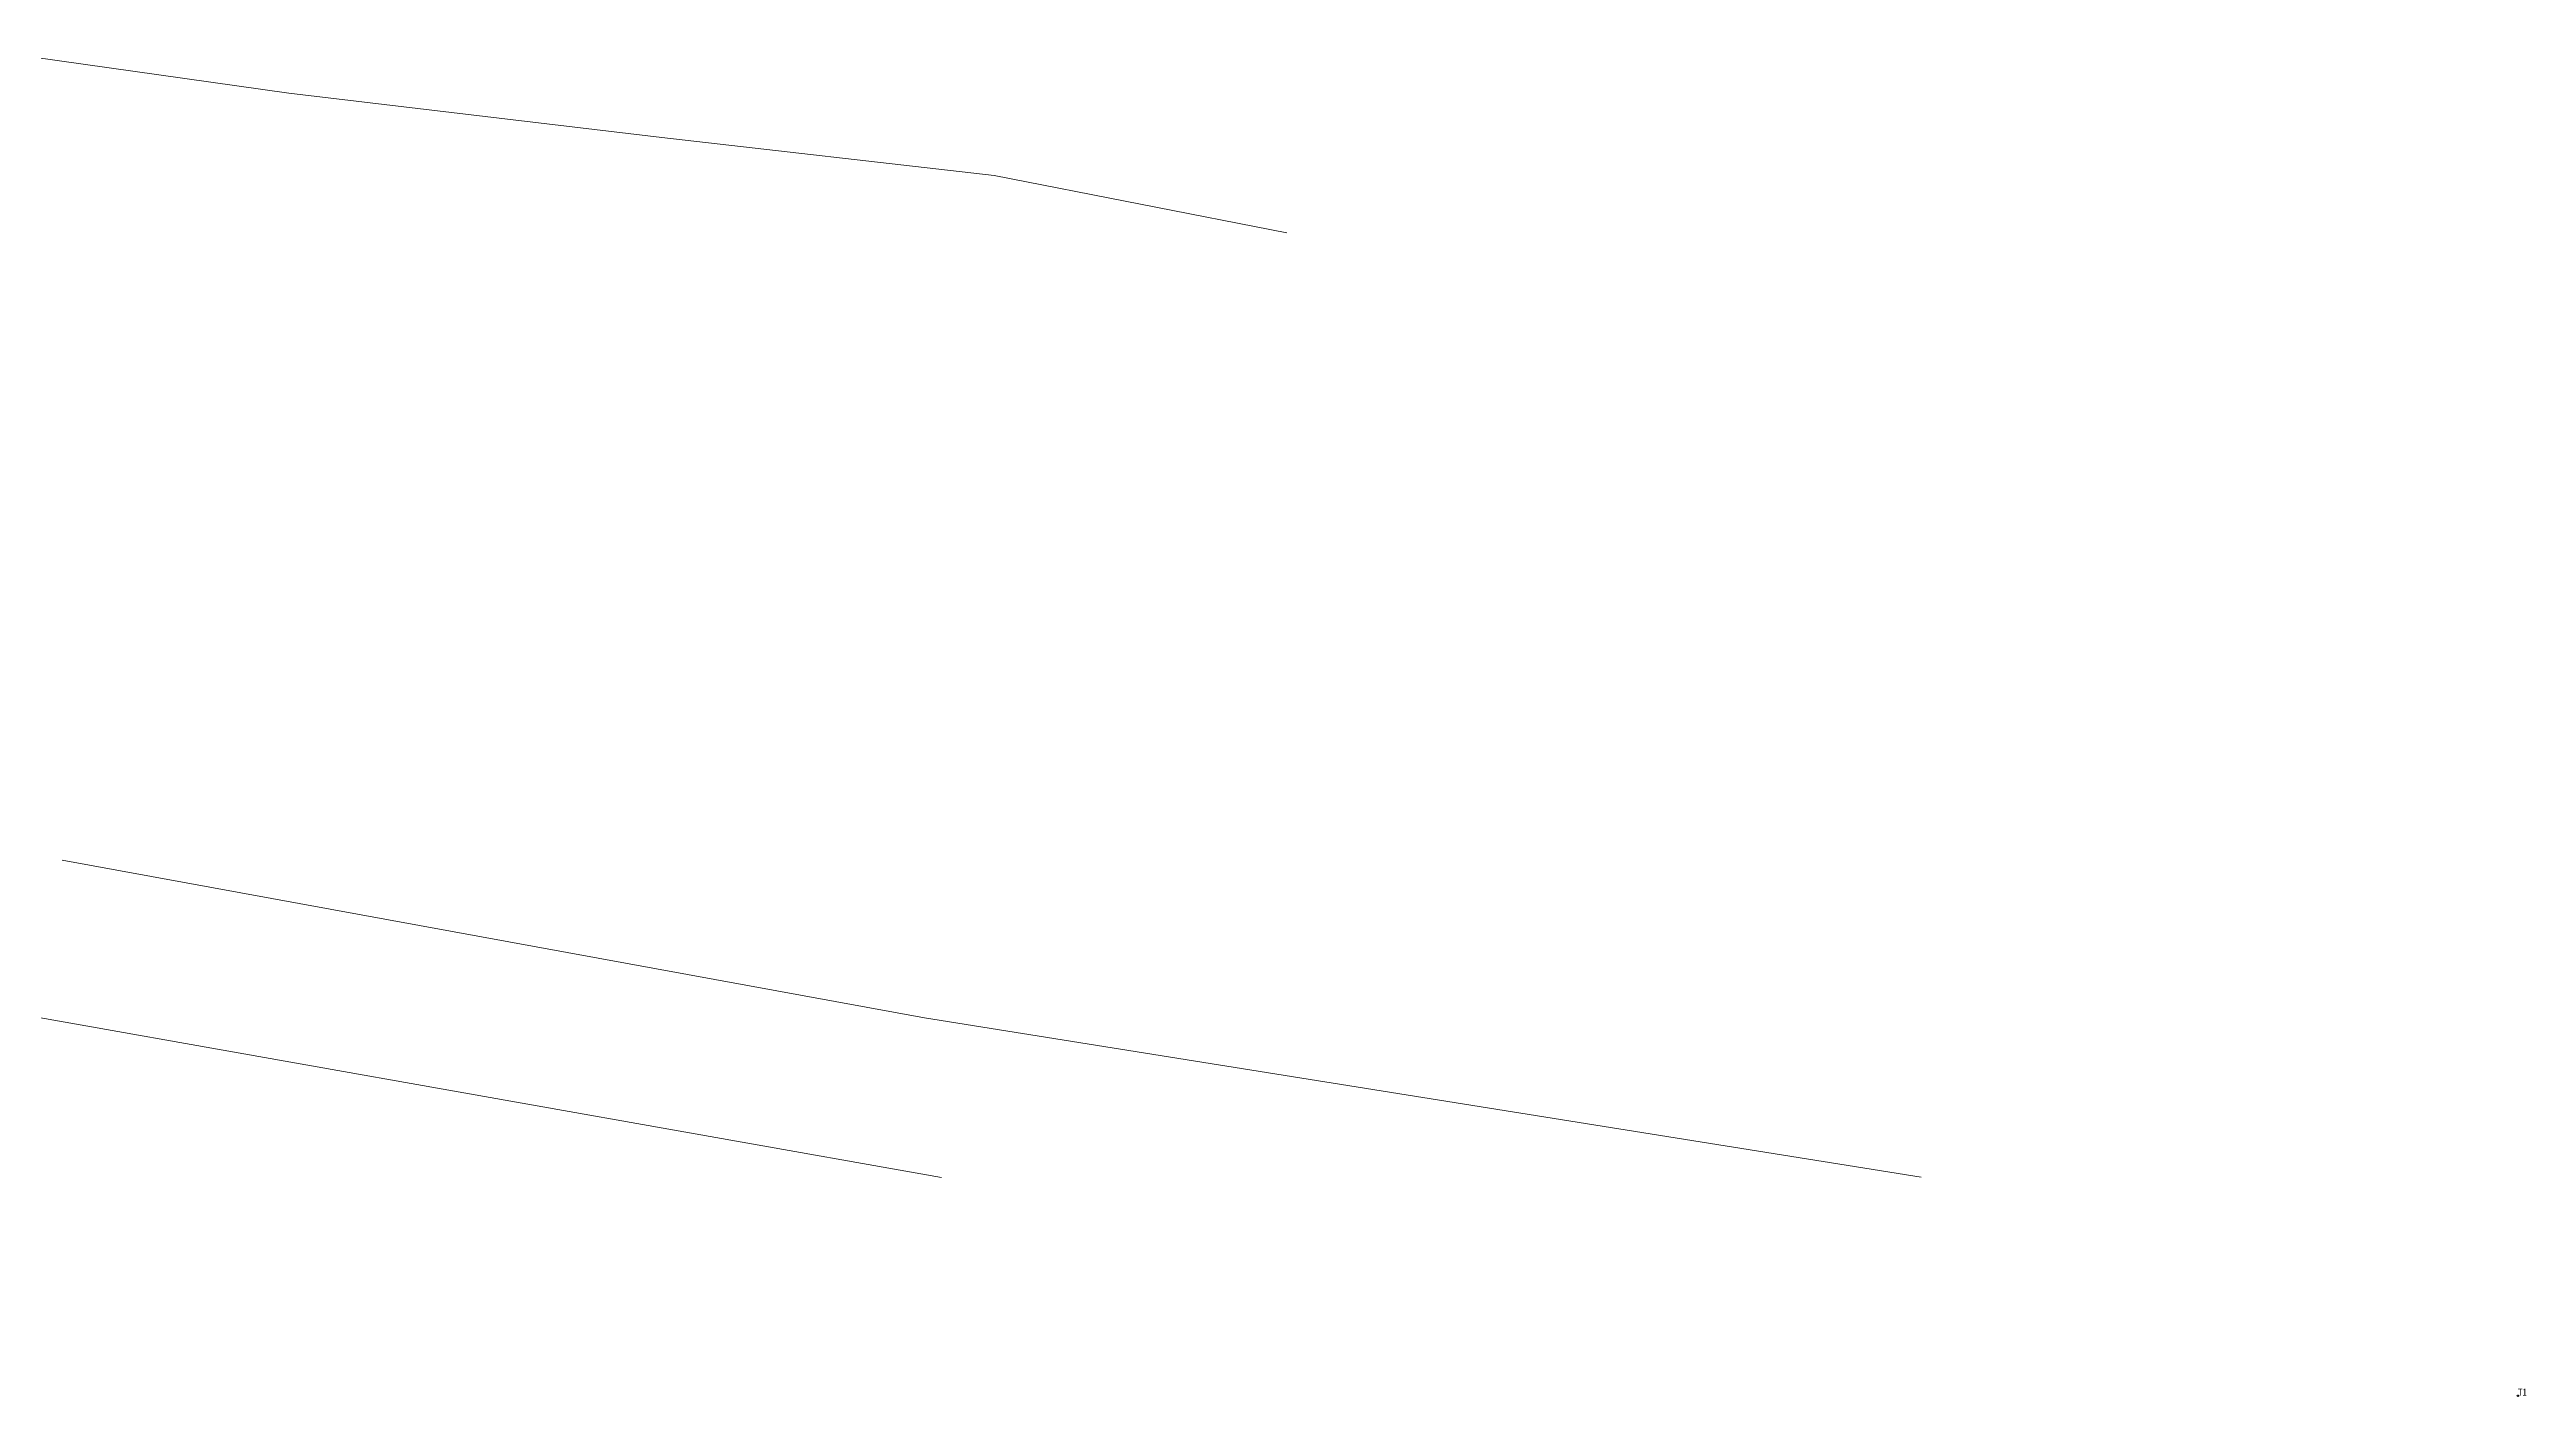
# Model space of a CAD drawing. Header units: metres. Extents: x 541000 to 541308, y 1835515 to 1835675.
# Drawn here: x 541135.8 to 541307.8, y 1835554.6 to 1835648.1 of the extents above; entities that cross this region are included whole.
import ezdxf

# ---------------------------------------------------------------- set-up
doc = ezdxf.new("R2010")
doc.units = ezdxf.units.M
doc.header["$LTSCALE"] = 0.2
doc.header["$PDMODE"] = 32
doc.header["$PDSIZE"] = 0.1
doc.layers.add('12', color=7, linetype='Continuous')
doc.layers.add('7', color=7, linetype='Continuous')
doc.layers.add('22', color=7, linetype='Continuous', lineweight=13)

msp = doc.modelspace()

# ---------------------------------------------------------------- linework, layer by layer
at = {"layer": '22'}
for points in [[(541221.74, 1835635.4), (541201.41, 1835639.38), (541178.34, 1835642.03), (541152.44, 1835645.11), (541130.89, 1835648.13), (541128.07, 1835644.27), (541119.95, 1835602.77)], [(541197.77, 1835569.79), (541135.07, 1835580.91), (541014.91, 1835602.21)], [(541136.68, 1835591.82), (541196.58, 1835580.87), (541265.81, 1835569.8)]]:
    msp.add_lwpolyline(points, dxfattribs=at)
at = {"layer": '7'}
msp.add_point((541307.25, 1835554.63), dxfattribs=at)

# ---------------------------------------------------------------- texts
at = {"layer": '12', "width": 0.8}
msp.add_text('T1', height=0.5, dxfattribs=at).set_placement((541307.25, 1835554.63))
msp.add_text('T1', height=0.5, dxfattribs=at).set_placement((541307.25, 1835554.63))

doc.saveas('drawing.dxf')
